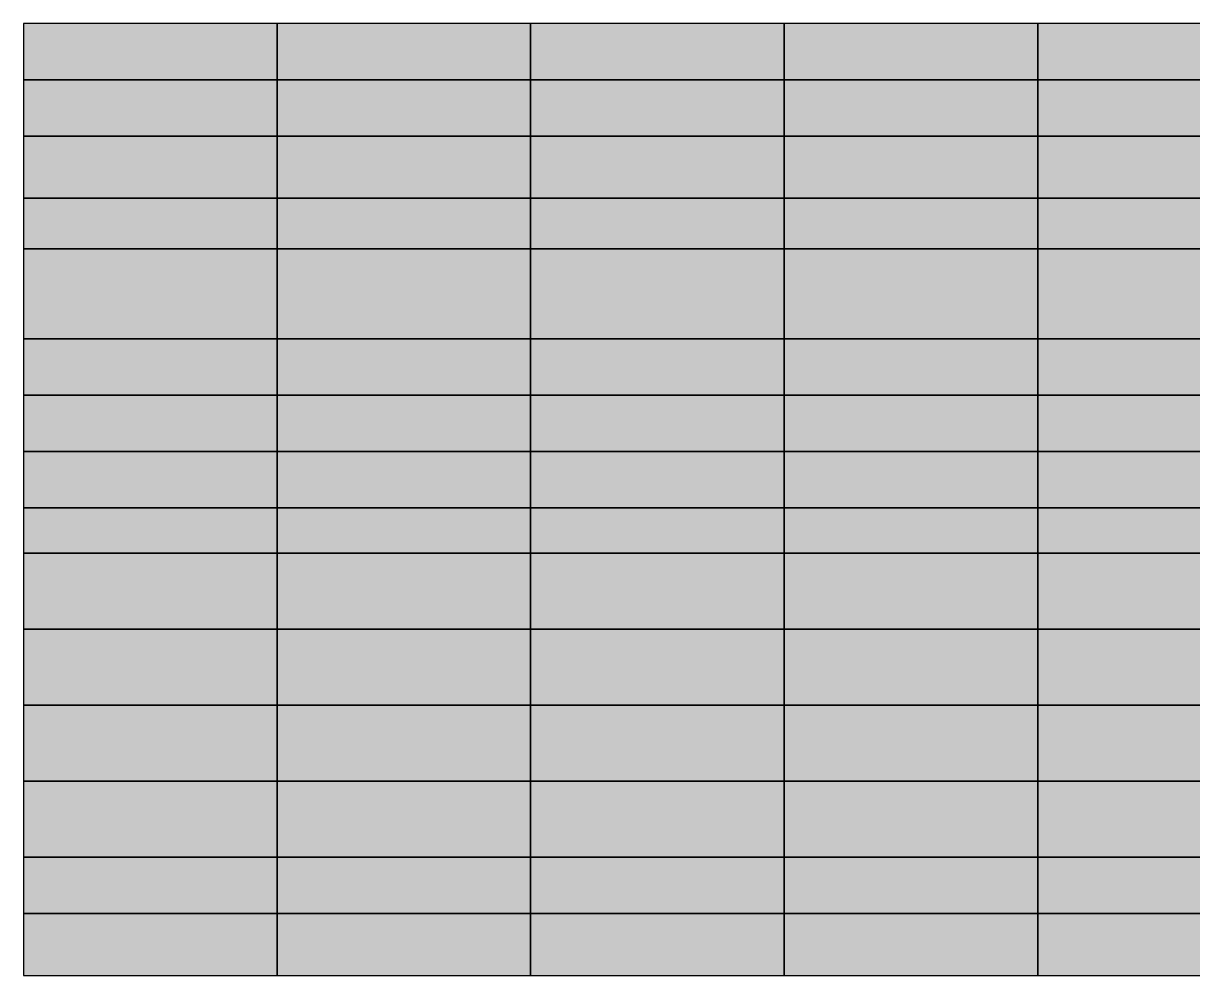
# Model space of a CAD drawing. Header units: inches. Extents: x -100 to 147, y -140 to 41.
# Drawn here: x -100 to -79.25, y -41.4 to -24.5 of the extents above; entities that cross this region are included whole.
import ezdxf

# ---------------------------------------------------------------- set-up
doc = ezdxf.new("R2010")
doc.units = ezdxf.units.IN
doc.header["$MEASUREMENT"] = 0
for name, color, linetype in [('Contour 1-01', 7, 'Continuous'), ('Contour 1-02', 7, 'Continuous'), ('Contour 1-04', 7, 'Continuous'), ('Contour 1-05', 7, 'Continuous'), ('Contour 1-06', 7, 'Continuous'), ('Contour 1-07', 7, 'Continuous'), ('Contour 1-08', 7, 'Continuous'), ('Contour 1-09', 7, 'Continuous'), ('Contour 1-10', 7, 'Continuous'), ('Mesh-Ac1①', 7, 'Continuous'), ('Mesh-Acs', 7, 'Continuous'), ('Mesh-Ag1', 7, 'Continuous'), ('Mesh-Dc1', 7, 'Continuous'), ('Mesh-Dg1', 7, 'Continuous'), ('Mesh-Ds1', 7, 'Continuous'), ('Undeformed Mesh-Ac1①', 7, 'Continuous'), ('Undeformed Mesh-Acs', 7, 'Continuous'), ('Undeformed Mesh-Ag1', 7, 'Continuous'), ('Undeformed Mesh-Dc1', 7, 'Continuous'), ('Undeformed Mesh-Dg1', 7, 'Continuous'), ('Undeformed Mesh-Ds1', 7, 'Continuous')]:
    doc.layers.add(name, color=color, linetype=linetype)

msp = doc.modelspace()

# ---------------------------------------------------------------- linework, layer by layer
at = {"color": 7, "true_color": 0xffffff, "transparency": 33554687}
for points in [[(-95.5, -24.5), (-100, -24.5), (-100, -25.5)], [(-95.5, -24.5), (-100, -25.5), (-95.5, -25.5)], [(-91, -24.5), (-95.5, -24.5), (-95.5, -25.5)], [(-91, -24.5), (-95.5, -25.5), (-91, -25.5)], [(-86.5, -24.5), (-91, -24.5), (-91, -25.5)], [(-86.5, -24.5), (-91, -25.5), (-86.5, -25.5)], [(-82, -24.5), (-86.5, -24.5), (-86.5, -25.5)], [(-82, -24.5), (-86.5, -25.5), (-82, -25.5)], [(-78, -24.5), (-82, -24.5), (-82, -25.5)], [(-78, -24.5), (-82, -25.5), (-78, -25.5)], [(-100, -26.5), (-95.5, -26.5), (-95.5, -25.5)], [(-100, -26.5), (-95.5, -25.5), (-100, -25.5)], [(-95.5, -26.5), (-91, -26.5), (-91, -25.5)], [(-95.5, -26.5), (-91, -25.5), (-95.5, -25.5)], [(-91, -26.5), (-86.5, -26.5), (-86.5, -25.5)], [(-91, -26.5), (-86.5, -25.5), (-91, -25.5)], [(-86.5, -26.5), (-82, -26.5), (-82, -25.5)], [(-86.5, -26.5), (-82, -25.5), (-86.5, -25.5)], [(-82, -25.5), (-82, -26.5), (-78, -26.5)], [(-82, -25.5), (-78, -26.5), (-78, -25.5)], [(-100, -27.6), (-95.5, -27.6), (-95.5, -26.5)], [(-100, -27.6), (-95.5, -26.5), (-100, -26.5)], [(-95.5, -26.5), (-95.5, -27.6), (-91, -27.6)], [(-95.5, -26.5), (-91, -27.6), (-91, -26.5)], [(-91, -26.5), (-91, -27.6), (-86.5, -27.6)], [(-91, -26.5), (-86.5, -27.6), (-86.5, -26.5)], [(-86.5, -26.5), (-86.5, -27.6), (-82, -27.6)], [(-86.5, -26.5), (-82, -27.6), (-82, -26.5)], [(-82, -26.5), (-82, -27.6), (-78, -27.6)], [(-82, -26.5), (-78, -27.6), (-78, -26.5)], [(-100, -28.5), (-95.5, -28.5), (-95.5, -27.6)], [(-100, -28.5), (-95.5, -27.6), (-100, -27.6)], [(-95.5, -28.5), (-91, -28.5), (-91, -27.6)], [(-95.5, -28.5), (-91, -27.6), (-95.5, -27.6)], [(-91, -28.5), (-86.5, -28.5), (-86.5, -27.6)], [(-91, -28.5), (-86.5, -27.6), (-91, -27.6)], [(-86.5, -28.5), (-82, -28.5), (-82, -27.6)], [(-86.5, -28.5), (-82, -27.6), (-86.5, -27.6)], [(-82, -27.6), (-82, -28.5), (-78, -28.5)], [(-82, -27.6), (-78, -28.5), (-78, -27.6)], [(-95.5, -28.5), (-100, -28.5), (-100, -30.1)], [(-95.5, -28.5), (-100, -30.1), (-95.5, -30.1)], [(-91, -28.5), (-95.5, -28.5), (-95.5, -30.1)], [(-91, -28.5), (-95.5, -30.1), (-91, -30.1)], [(-86.5, -28.5), (-91, -28.5), (-91, -30.1)], [(-86.5, -28.5), (-91, -30.1), (-86.5, -30.1)], [(-82, -28.5), (-86.5, -28.5), (-86.5, -30.1)], [(-82, -28.5), (-86.5, -30.1), (-82, -30.1)], [(-82, -28.5), (-82, -30.1), (-78, -30.1)], [(-82, -28.5), (-78, -30.1), (-78, -28.5)], [(-100, -31.1), (-95.5, -31.1), (-95.5, -30.1)], [(-100, -31.1), (-95.5, -30.1), (-100, -30.1)], [(-95.5, -31.1), (-91, -31.1), (-91, -30.1)], [(-95.5, -31.1), (-91, -30.1), (-95.5, -30.1)], [(-91, -31.1), (-86.5, -31.1), (-86.5, -30.1)], [(-91, -31.1), (-86.5, -30.1), (-91, -30.1)], [(-86.5, -31.1), (-82, -31.1), (-82, -30.1)], [(-86.5, -31.1), (-82, -30.1), (-86.5, -30.1)], [(-82, -30.1), (-82, -31.1), (-78, -31.1)], [(-82, -30.1), (-78, -31.1), (-78, -30.1)], [(-95.5, -31.1), (-100, -31.1), (-100, -32.1)], [(-95.5, -31.1), (-100, -32.1), (-95.5, -32.1)], [(-91, -31.1), (-95.5, -31.1), (-95.5, -32.1)], [(-91, -31.1), (-95.5, -32.1), (-91, -32.1)], [(-86.5, -31.1), (-91, -31.1), (-91, -32.1)], [(-86.5, -31.1), (-91, -32.1), (-86.5, -32.1)], [(-82, -31.1), (-86.5, -31.1), (-86.5, -32.1)], [(-82, -31.1), (-86.5, -32.1), (-82, -32.1)], [(-78, -31.1), (-82, -31.1), (-82, -32.1)], [(-78, -31.1), (-82, -32.1), (-78, -32.1)], [(-100, -33.1), (-95.5, -33.1), (-95.5, -32.1)], [(-100, -33.1), (-95.5, -32.1), (-100, -32.1)], [(-95.5, -33.1), (-91, -33.1), (-91, -32.1)], [(-95.5, -33.1), (-91, -32.1), (-95.5, -32.1)], [(-91, -32.1), (-91, -33.1), (-86.5, -33.1)], [(-91, -32.1), (-86.5, -33.1), (-86.5, -32.1)], [(-86.5, -32.1), (-86.5, -33.1), (-82, -33.1)], [(-86.5, -32.1), (-82, -33.1), (-82, -32.1)], [(-82, -32.1), (-82, -33.1), (-78, -33.1)], [(-82, -32.1), (-78, -33.1), (-78, -32.1)], [(-100, -33.9), (-95.5, -33.9), (-95.5, -33.1)], [(-100, -33.9), (-95.5, -33.1), (-100, -33.1)], [(-95.5, -33.1), (-95.5, -33.9), (-91, -33.9)], [(-95.5, -33.1), (-91, -33.9), (-91, -33.1)], [(-91, -33.1), (-91, -33.9), (-86.5, -33.9)], [(-91, -33.1), (-86.5, -33.9), (-86.5, -33.1)], [(-86.5, -33.1), (-86.5, -33.9), (-82, -33.9)], [(-86.5, -33.1), (-82, -33.9), (-82, -33.1)], [(-82, -33.1), (-82, -33.9), (-78, -33.9)], [(-82, -33.1), (-78, -33.9), (-78, -33.1)], [(-100, -35.25), (-95.5, -35.25), (-95.5, -33.9)], [(-100, -35.25), (-95.5, -33.9), (-100, -33.9)], [(-95.5, -35.25), (-91, -35.25), (-91, -33.9)], [(-95.5, -35.25), (-91, -33.9), (-95.5, -33.9)], [(-91, -33.9), (-91, -35.25), (-86.5, -35.25)], [(-91, -33.9), (-86.5, -35.25), (-86.5, -33.9)], [(-86.5, -35.25), (-82, -35.25), (-82, -33.9)], [(-86.5, -35.25), (-82, -33.9), (-86.5, -33.9)], [(-82, -33.9), (-82, -35.25), (-78, -35.25)], [(-82, -33.9), (-78, -35.25), (-78, -33.9)], [(-100, -36.6), (-95.5, -36.6), (-95.5, -35.25)], [(-100, -36.6), (-95.5, -35.25), (-100, -35.25)], [(-95.5, -36.6), (-91, -36.6), (-91, -35.25)], [(-95.5, -36.6), (-91, -35.25), (-95.5, -35.25)], [(-91, -36.6), (-86.5, -36.6), (-86.5, -35.25)], [(-91, -36.6), (-86.5, -35.25), (-91, -35.25)], [(-86.5, -36.6), (-82, -36.6), (-82, -35.25)], [(-86.5, -36.6), (-82, -35.25), (-86.5, -35.25)], [(-82, -35.25), (-82, -36.6), (-78, -36.6)], [(-82, -35.25), (-78, -36.6), (-78, -35.25)], [(-100, -37.95), (-95.5, -37.95), (-95.5, -36.6)], [(-100, -37.95), (-95.5, -36.6), (-100, -36.6)], [(-95.5, -37.95), (-91, -37.95), (-91, -36.6)], [(-95.5, -37.95), (-91, -36.6), (-95.5, -36.6)], [(-91, -37.95), (-86.5, -37.95), (-86.5, -36.6)], [(-91, -37.95), (-86.5, -36.6), (-91, -36.6)], [(-86.5, -37.95), (-82, -37.95), (-82, -36.6)], [(-86.5, -37.95), (-82, -36.6), (-86.5, -36.6)], [(-82, -36.6), (-82, -37.95), (-78, -37.95)], [(-82, -36.6), (-78, -37.95), (-78, -36.6)], [(-100, -39.3), (-95.5, -39.3), (-95.5, -37.95)], [(-100, -39.3), (-95.5, -37.95), (-100, -37.95)], [(-91, -37.95), (-95.5, -37.95), (-95.5, -39.3)], [(-91, -37.95), (-95.5, -39.3), (-91, -39.3)], [(-86.5, -37.95), (-91, -37.95), (-91, -39.3)], [(-86.5, -37.95), (-91, -39.3), (-86.5, -39.3)], [(-82, -37.95), (-86.5, -37.95), (-86.5, -39.3)], [(-82, -37.95), (-86.5, -39.3), (-82, -39.3)], [(-82, -37.95), (-82, -39.3), (-78, -39.3)], [(-82, -37.95), (-78, -39.3), (-78, -37.95)], [(-100, -40.3), (-95.5, -40.3), (-95.5, -39.3)], [(-100, -40.3), (-95.5, -39.3), (-100, -39.3)], [(-91, -39.3), (-95.5, -39.3), (-95.5, -40.3)], [(-91, -39.3), (-95.5, -40.3), (-91, -40.3)], [(-91, -39.3), (-91, -40.3), (-86.5, -40.3)], [(-91, -39.3), (-86.5, -40.3), (-86.5, -39.3)], [(-82, -39.3), (-86.5, -39.3), (-86.5, -40.3)], [(-82, -39.3), (-86.5, -40.3), (-82, -40.3)], [(-82, -39.3), (-82, -40.3), (-78, -40.3)], [(-82, -39.3), (-78, -40.3), (-78, -39.3)], [(-100, -40.3), (-100, -41.4), (-95.5, -41.4)], [(-100, -40.3), (-95.5, -41.4), (-95.5, -40.3)], [(-95.5, -41.4), (-91, -41.4), (-91, -40.3)], [(-95.5, -41.4), (-91, -40.3), (-95.5, -40.3)], [(-91, -40.3), (-91, -41.4), (-86.5, -41.4)], [(-91, -40.3), (-86.5, -41.4), (-86.5, -40.3)], [(-86.5, -41.4), (-82, -41.4), (-82, -40.3)], [(-86.5, -41.4), (-82, -40.3), (-86.5, -40.3)], [(-82, -40.3), (-82, -41.4), (-78, -41.4)], [(-82, -40.3), (-78, -41.4), (-78, -40.3)]]:
    msp.add_solid(points, dxfattribs=at)
at = {"layer": 'Contour 1-01', "color": 5, "true_color": 0x0000ff}
for points in [[(-95.5, -33.1), (-95.5, -33.9), (-91, -33.9)], [(-95.5, -33.1), (-91, -33.9), (-91, -33.1)], [(-91, -33.1), (-91, -33.9), (-86.5, -33.9)], [(-91, -33.1), (-86.5, -33.9), (-86.5, -33.1)], [(-86.5, -33.1), (-86.5, -33.9), (-82, -33.9)], [(-86.5, -33.1), (-82, -33.9), (-82, -33.1)], [(-82, -33.1), (-82, -33.9), (-78, -33.9)], [(-82, -33.1), (-78, -33.9), (-78, -33.1)], [(-100, -35.25), (-95.5, -35.25), (-95.5, -33.9)], [(-100, -35.25), (-95.5, -33.9), (-100, -33.9)], [(-95.5, -35.25), (-91, -35.25), (-91, -33.9)], [(-95.5, -35.25), (-91, -33.9), (-95.5, -33.9)], [(-91, -33.9), (-91, -35.25), (-86.5, -35.25)], [(-91, -33.9), (-86.5, -35.25), (-86.5, -33.9)], [(-86.5, -35.25), (-82, -35.25), (-82, -33.9)], [(-86.5, -35.25), (-82, -33.9), (-86.5, -33.9)], [(-82, -33.9), (-82, -35.25), (-78, -35.25)], [(-82, -33.9), (-78, -35.25), (-78, -33.9)], [(-100, -36.6), (-95.5, -36.6), (-95.5, -35.25)], [(-100, -36.6), (-95.5, -35.25), (-100, -35.25)], [(-95.5, -36.6), (-91, -36.6), (-91, -35.25)], [(-95.5, -36.6), (-91, -35.25), (-95.5, -35.25)], [(-91, -36.6), (-86.5, -36.6), (-86.5, -35.25)], [(-91, -36.6), (-86.5, -35.25), (-91, -35.25)], [(-86.5, -36.6), (-82, -36.6), (-82, -35.25)], [(-86.5, -36.6), (-82, -35.25), (-86.5, -35.25)], [(-82, -35.25), (-82, -36.6), (-78, -36.6)], [(-82, -35.25), (-78, -36.6), (-78, -35.25)], [(-100, -37.95), (-95.5, -37.95), (-95.5, -36.6)], [(-100, -37.95), (-95.5, -36.6), (-100, -36.6)], [(-95.5, -37.95), (-91, -37.95), (-91, -36.6)], [(-95.5, -37.95), (-91, -36.6), (-95.5, -36.6)], [(-91, -37.95), (-86.5, -37.95), (-86.5, -36.6)], [(-91, -37.95), (-86.5, -36.6), (-91, -36.6)], [(-86.5, -37.95), (-82, -37.95), (-82, -36.6)], [(-86.5, -37.95), (-82, -36.6), (-86.5, -36.6)], [(-82, -36.6), (-82, -37.95), (-78, -37.95)], [(-82, -36.6), (-78, -37.95), (-78, -36.6)], [(-100, -39.3), (-95.5, -39.3), (-95.5, -37.95)], [(-100, -39.3), (-95.5, -37.95), (-100, -37.95)], [(-91, -37.95), (-95.5, -37.95), (-95.5, -39.3)], [(-91, -37.95), (-95.5, -39.3), (-91, -39.3)], [(-86.5, -37.95), (-91, -37.95), (-91, -39.3)], [(-86.5, -37.95), (-91, -39.3), (-86.5, -39.3)], [(-82, -37.95), (-86.5, -37.95), (-86.5, -39.3)], [(-82, -37.95), (-86.5, -39.3), (-82, -39.3)], [(-82, -37.95), (-82, -39.3), (-78, -39.3)], [(-82, -37.95), (-78, -39.3), (-78, -37.95)]]:
    msp.add_solid(points, dxfattribs=at)
at = {"layer": 'Contour 1-02', "color": 150, "true_color": 0x0071ff}
for points in [[(-100, -33.9), (-95.5, -33.9), (-95.5, -33.1)], [(-100, -33.9), (-95.5, -33.1), (-100, -33.1)]]:
    msp.add_solid(points, dxfattribs=at)
at = {"layer": 'Contour 1-04', "color": 120, "true_color": 0x00ffaa}
for points in [[(-82, -24.5), (-86.5, -24.5), (-86.5, -25.5)], [(-82, -24.5), (-86.5, -25.5), (-82, -25.5)], [(-78, -24.5), (-82, -24.5), (-82, -25.5)], [(-78, -24.5), (-82, -25.5), (-78, -25.5)]]:
    msp.add_solid(points, dxfattribs=at)
at = {"layer": 'Contour 1-05', "color": 100, "true_color": 0x00ff38}
for points in [[(-91, -24.5), (-95.5, -24.5), (-95.5, -25.5)], [(-91, -24.5), (-95.5, -25.5), (-91, -25.5)], [(-86.5, -24.5), (-91, -24.5), (-91, -25.5)], [(-86.5, -24.5), (-91, -25.5), (-86.5, -25.5)]]:
    msp.add_solid(points, dxfattribs=at)
at = {"layer": 'Contour 1-06', "color": 80, "true_color": 0x38ff00}
for points in [[(-95.5, -24.5), (-100, -24.5), (-100, -25.5)], [(-95.5, -24.5), (-100, -25.5), (-95.5, -25.5)], [(-91, -26.5), (-86.5, -26.5), (-86.5, -25.5)], [(-91, -26.5), (-86.5, -25.5), (-91, -25.5)], [(-86.5, -26.5), (-82, -26.5), (-82, -25.5)], [(-86.5, -26.5), (-82, -25.5), (-86.5, -25.5)], [(-82, -25.5), (-82, -26.5), (-78, -26.5)], [(-82, -25.5), (-78, -26.5), (-78, -25.5)], [(-91, -26.5), (-91, -27.6), (-86.5, -27.6)], [(-91, -26.5), (-86.5, -27.6), (-86.5, -26.5)], [(-82, -26.5), (-82, -27.6), (-78, -27.6)], [(-82, -26.5), (-78, -27.6), (-78, -26.5)], [(-100, -28.5), (-95.5, -28.5), (-95.5, -27.6)], [(-100, -28.5), (-95.5, -27.6), (-100, -27.6)], [(-91, -28.5), (-86.5, -28.5), (-86.5, -27.6)], [(-91, -28.5), (-86.5, -27.6), (-91, -27.6)], [(-86.5, -28.5), (-82, -28.5), (-82, -27.6)], [(-86.5, -28.5), (-82, -27.6), (-86.5, -27.6)], [(-82, -27.6), (-82, -28.5), (-78, -28.5)], [(-82, -27.6), (-78, -28.5), (-78, -27.6)]]:
    msp.add_solid(points, dxfattribs=at)
at = {"layer": 'Contour 1-07', "color": 60, "true_color": 0xa9ff00}
for points in [[(-95.5, -26.5), (-91, -26.5), (-91, -25.5)], [(-95.5, -26.5), (-91, -25.5), (-95.5, -25.5)], [(-100, -27.6), (-95.5, -27.6), (-95.5, -26.5)], [(-100, -27.6), (-95.5, -26.5), (-100, -26.5)], [(-95.5, -26.5), (-95.5, -27.6), (-91, -27.6)], [(-95.5, -26.5), (-91, -27.6), (-91, -26.5)], [(-86.5, -26.5), (-86.5, -27.6), (-82, -27.6)], [(-86.5, -26.5), (-82, -27.6), (-82, -26.5)], [(-95.5, -28.5), (-91, -28.5), (-91, -27.6)], [(-95.5, -28.5), (-91, -27.6), (-95.5, -27.6)], [(-86.5, -28.5), (-91, -28.5), (-91, -30.1)], [(-86.5, -28.5), (-91, -30.1), (-86.5, -30.1)], [(-82, -28.5), (-86.5, -28.5), (-86.5, -30.1)], [(-82, -28.5), (-86.5, -30.1), (-82, -30.1)], [(-82, -28.5), (-82, -30.1), (-78, -30.1)], [(-82, -28.5), (-78, -30.1), (-78, -28.5)]]:
    msp.add_solid(points, dxfattribs=at)
at = {"layer": 'Contour 1-08', "color": 2, "true_color": 0xffe200}
for points in [[(-100, -26.5), (-95.5, -26.5), (-95.5, -25.5)], [(-100, -26.5), (-95.5, -25.5), (-100, -25.5)], [(-95.5, -28.5), (-100, -28.5), (-100, -30.1)], [(-95.5, -28.5), (-100, -30.1), (-95.5, -30.1)], [(-91, -28.5), (-95.5, -28.5), (-95.5, -30.1)], [(-91, -28.5), (-95.5, -30.1), (-91, -30.1)]]:
    msp.add_solid(points, dxfattribs=at)
at = {"layer": 'Contour 1-09', "color": 30, "true_color": 0xff7100}
for points in [[(-86.5, -31.1), (-91, -31.1), (-91, -32.1)], [(-86.5, -31.1), (-91, -32.1), (-86.5, -32.1)], [(-82, -31.1), (-86.5, -31.1), (-86.5, -32.1)], [(-82, -31.1), (-86.5, -32.1), (-82, -32.1)], [(-78, -31.1), (-82, -31.1), (-82, -32.1)], [(-78, -31.1), (-82, -32.1), (-78, -32.1)], [(-100, -33.1), (-95.5, -33.1), (-95.5, -32.1)], [(-100, -33.1), (-95.5, -32.1), (-100, -32.1)], [(-91, -32.1), (-91, -33.1), (-86.5, -33.1)], [(-91, -32.1), (-86.5, -33.1), (-86.5, -32.1)], [(-100, -40.3), (-95.5, -40.3), (-95.5, -39.3)], [(-100, -40.3), (-95.5, -39.3), (-100, -39.3)], [(-91, -39.3), (-95.5, -39.3), (-95.5, -40.3)], [(-91, -39.3), (-95.5, -40.3), (-91, -40.3)], [(-82, -39.3), (-82, -40.3), (-78, -40.3)], [(-82, -39.3), (-78, -40.3), (-78, -39.3)], [(-95.5, -41.4), (-91, -41.4), (-91, -40.3)], [(-95.5, -41.4), (-91, -40.3), (-95.5, -40.3)], [(-91, -40.3), (-91, -41.4), (-86.5, -41.4)], [(-91, -40.3), (-86.5, -41.4), (-86.5, -40.3)], [(-86.5, -41.4), (-82, -41.4), (-82, -40.3)], [(-86.5, -41.4), (-82, -40.3), (-86.5, -40.3)], [(-82, -40.3), (-82, -41.4), (-78, -41.4)], [(-82, -40.3), (-78, -41.4), (-78, -40.3)]]:
    msp.add_solid(points, dxfattribs=at)
at = {"layer": 'Contour 1-10', "color": 1, "true_color": 0xff0000}
for points in [[(-100, -31.1), (-95.5, -31.1), (-95.5, -30.1)], [(-100, -31.1), (-95.5, -30.1), (-100, -30.1)], [(-95.5, -31.1), (-91, -31.1), (-91, -30.1)], [(-95.5, -31.1), (-91, -30.1), (-95.5, -30.1)], [(-91, -31.1), (-86.5, -31.1), (-86.5, -30.1)], [(-91, -31.1), (-86.5, -30.1), (-91, -30.1)], [(-86.5, -31.1), (-82, -31.1), (-82, -30.1)], [(-86.5, -31.1), (-82, -30.1), (-86.5, -30.1)], [(-82, -30.1), (-82, -31.1), (-78, -31.1)], [(-82, -30.1), (-78, -31.1), (-78, -30.1)], [(-95.5, -31.1), (-100, -31.1), (-100, -32.1)], [(-95.5, -31.1), (-100, -32.1), (-95.5, -32.1)], [(-91, -31.1), (-95.5, -31.1), (-95.5, -32.1)], [(-91, -31.1), (-95.5, -32.1), (-91, -32.1)], [(-95.5, -33.1), (-91, -33.1), (-91, -32.1)], [(-95.5, -33.1), (-91, -32.1), (-95.5, -32.1)], [(-86.5, -32.1), (-86.5, -33.1), (-82, -33.1)], [(-86.5, -32.1), (-82, -33.1), (-82, -32.1)], [(-82, -32.1), (-82, -33.1), (-78, -33.1)], [(-82, -32.1), (-78, -33.1), (-78, -32.1)], [(-91, -39.3), (-91, -40.3), (-86.5, -40.3)], [(-91, -39.3), (-86.5, -40.3), (-86.5, -39.3)], [(-82, -39.3), (-86.5, -39.3), (-86.5, -40.3)], [(-82, -39.3), (-86.5, -40.3), (-82, -40.3)], [(-100, -40.3), (-100, -41.4), (-95.5, -41.4)], [(-100, -40.3), (-95.5, -41.4), (-95.5, -40.3)]]:
    msp.add_solid(points, dxfattribs=at)
at = {"layer": 'Mesh-Ac1①', "color": 18, "true_color": 0x000000, "transparency": 33554559}
for p, q in [((-95.5, -24.5), (-100, -24.5)), ((-100, -24.5), (-100, -25.5)), ((-95.5, -25.5), (-95.5, -24.5)), ((-91, -24.5), (-95.5, -24.5)), ((-95.5, -24.5), (-95.5, -25.5)), ((-91, -25.5), (-91, -24.5)), ((-86.5, -24.5), (-91, -24.5)), ((-91, -24.5), (-91, -25.5)), ((-86.5, -25.5), (-86.5, -24.5)), ((-82, -24.5), (-86.5, -24.5)), ((-86.5, -24.5), (-86.5, -25.5)), ((-82, -25.5), (-82, -24.5)), ((-78, -24.5), (-82, -24.5)), ((-82, -24.5), (-82, -25.5)), ((-95.5, -25.5), (-100, -25.5)), ((-100, -25.5), (-100, -26.5)), ((-100, -25.5), (-95.5, -25.5)), ((-95.5, -26.5), (-95.5, -25.5)), ((-91, -25.5), (-95.5, -25.5)), ((-95.5, -25.5), (-95.5, -26.5)), ((-95.5, -25.5), (-91, -25.5)), ((-91, -26.5), (-91, -25.5)), ((-86.5, -25.5), (-91, -25.5)), ((-91, -25.5), (-91, -26.5)), ((-91, -25.5), (-86.5, -25.5)), ((-86.5, -26.5), (-86.5, -25.5)), ((-82, -25.5), (-86.5, -25.5)), ((-86.5, -25.5), (-86.5, -26.5)), ((-86.5, -25.5), (-82, -25.5)), ((-82, -26.5), (-82, -25.5)), ((-82, -25.5), (-82, -26.5)), ((-78, -25.5), (-82, -25.5)), ((-82, -25.5), (-78, -25.5)), ((-95.5, -26.5), (-100, -26.5)), ((-100, -26.5), (-100, -27.6)), ((-100, -26.5), (-95.5, -26.5)), ((-95.5, -27.6), (-95.5, -26.5)), ((-95.5, -26.5), (-95.5, -27.6)), ((-91, -26.5), (-95.5, -26.5)), ((-95.5, -26.5), (-91, -26.5)), ((-91, -27.6), (-91, -26.5)), ((-91, -26.5), (-91, -27.6)), ((-86.5, -26.5), (-91, -26.5)), ((-91, -26.5), (-86.5, -26.5)), ((-86.5, -27.6), (-86.5, -26.5)), ((-86.5, -26.5), (-86.5, -27.6)), ((-82, -26.5), (-86.5, -26.5)), ((-86.5, -26.5), (-82, -26.5)), ((-82, -27.6), (-82, -26.5)), ((-82, -26.5), (-82, -27.6)), ((-78, -26.5), (-82, -26.5)), ((-82, -26.5), (-78, -26.5)), ((-95.5, -27.6), (-100, -27.6)), ((-100, -27.6), (-100, -28.5)), ((-100, -27.6), (-95.5, -27.6)), ((-95.5, -28.5), (-95.5, -27.6)), ((-91, -27.6), (-95.5, -27.6)), ((-95.5, -27.6), (-95.5, -28.5)), ((-95.5, -27.6), (-91, -27.6)), ((-91, -28.5), (-91, -27.6)), ((-86.5, -27.6), (-91, -27.6)), ((-91, -27.6), (-91, -28.5)), ((-91, -27.6), (-86.5, -27.6)), ((-86.5, -28.5), (-86.5, -27.6)), ((-82, -27.6), (-86.5, -27.6)), ((-86.5, -27.6), (-86.5, -28.5)), ((-86.5, -27.6), (-82, -27.6)), ((-82, -28.5), (-82, -27.6)), ((-82, -27.6), (-78, -27.6)), ((-82, -27.6), (-82, -28.5)), ((-78, -27.6), (-82, -27.6)), ((-95.5, -28.5), (-100, -28.5)), ((-100, -28.5), (-100, -30.1)), ((-100, -28.5), (-95.5, -28.5)), ((-95.5, -30.1), (-95.5, -28.5)), ((-91, -28.5), (-95.5, -28.5)), ((-95.5, -28.5), (-95.5, -30.1)), ((-95.5, -28.5), (-91, -28.5)), ((-91, -30.1), (-91, -28.5)), ((-86.5, -28.5), (-91, -28.5)), ((-91, -28.5), (-91, -30.1)), ((-91, -28.5), (-86.5, -28.5)), ((-86.5, -30.1), (-86.5, -28.5)), ((-82, -28.5), (-86.5, -28.5)), ((-86.5, -28.5), (-86.5, -30.1)), ((-86.5, -28.5), (-82, -28.5)), ((-82, -30.1), (-82, -28.5)), ((-82, -28.5), (-82, -30.1)), ((-78, -28.5), (-82, -28.5)), ((-82, -28.5), (-78, -28.5)), ((-100, -30.1), (-95.5, -30.1)), ((-95.5, -30.1), (-91, -30.1)), ((-91, -30.1), (-86.5, -30.1)), ((-86.5, -30.1), (-82, -30.1)), ((-82, -30.1), (-78, -30.1))]:
    msp.add_line(p, q, dxfattribs=at)
at = {"layer": 'Mesh-Acs', "color": 18, "true_color": 0x000000, "transparency": 33554559}
for p, q in [((-95.5, -30.1), (-100, -30.1)), ((-100, -30.1), (-100, -31.1)), ((-95.5, -31.1), (-95.5, -30.1)), ((-91, -30.1), (-95.5, -30.1)), ((-95.5, -30.1), (-95.5, -31.1)), ((-91, -31.1), (-91, -30.1)), ((-86.5, -30.1), (-91, -30.1)), ((-91, -30.1), (-91, -31.1)), ((-86.5, -31.1), (-86.5, -30.1)), ((-82, -30.1), (-86.5, -30.1)), ((-86.5, -30.1), (-86.5, -31.1)), ((-82, -31.1), (-82, -30.1)), ((-82, -30.1), (-82, -31.1)), ((-78, -30.1), (-82, -30.1)), ((-95.5, -31.1), (-100, -31.1)), ((-100, -31.1), (-100, -32.1)), ((-100, -31.1), (-95.5, -31.1)), ((-95.5, -32.1), (-95.5, -31.1)), ((-91, -31.1), (-95.5, -31.1)), ((-95.5, -31.1), (-95.5, -32.1)), ((-95.5, -31.1), (-91, -31.1)), ((-91, -32.1), (-91, -31.1)), ((-86.5, -31.1), (-91, -31.1)), ((-91, -31.1), (-91, -32.1)), ((-91, -31.1), (-86.5, -31.1)), ((-86.5, -32.1), (-86.5, -31.1)), ((-82, -31.1), (-86.5, -31.1)), ((-86.5, -31.1), (-86.5, -32.1)), ((-86.5, -31.1), (-82, -31.1)), ((-82, -32.1), (-82, -31.1)), ((-78, -31.1), (-82, -31.1)), ((-82, -31.1), (-82, -32.1)), ((-82, -31.1), (-78, -31.1)), ((-100, -32.1), (-95.5, -32.1)), ((-95.5, -32.1), (-100, -32.1)), ((-100, -32.1), (-100, -33.1)), ((-95.5, -33.1), (-95.5, -32.1)), ((-91, -32.1), (-95.5, -32.1)), ((-95.5, -32.1), (-95.5, -33.1)), ((-95.5, -32.1), (-91, -32.1)), ((-91, -33.1), (-91, -32.1)), ((-91, -32.1), (-91, -33.1)), ((-86.5, -32.1), (-91, -32.1)), ((-91, -32.1), (-86.5, -32.1)), ((-86.5, -33.1), (-86.5, -32.1)), ((-86.5, -32.1), (-86.5, -33.1)), ((-82, -32.1), (-86.5, -32.1)), ((-86.5, -32.1), (-82, -32.1)), ((-82, -33.1), (-82, -32.1)), ((-82, -32.1), (-82, -33.1)), ((-78, -32.1), (-82, -32.1)), ((-82, -32.1), (-78, -32.1)), ((-100, -33.1), (-95.5, -33.1)), ((-95.5, -33.1), (-91, -33.1)), ((-91, -33.1), (-86.5, -33.1)), ((-86.5, -33.1), (-82, -33.1)), ((-82, -33.1), (-78, -33.1))]:
    msp.add_line(p, q, dxfattribs=at)
at = {"layer": 'Mesh-Ag1', "color": 18, "true_color": 0x000000, "transparency": 33554559}
for p, q in [((-95.5, -33.1), (-100, -33.1)), ((-100, -33.1), (-100, -33.9)), ((-95.5, -33.9), (-95.5, -33.1)), ((-95.5, -33.1), (-95.5, -33.9)), ((-91, -33.1), (-95.5, -33.1)), ((-91, -33.9), (-91, -33.1)), ((-91, -33.1), (-91, -33.9)), ((-86.5, -33.1), (-91, -33.1)), ((-86.5, -33.9), (-86.5, -33.1)), ((-86.5, -33.1), (-86.5, -33.9)), ((-82, -33.1), (-86.5, -33.1)), ((-82, -33.9), (-82, -33.1)), ((-82, -33.1), (-82, -33.9)), ((-78, -33.1), (-82, -33.1)), ((-100, -33.9), (-95.5, -33.9)), ((-95.5, -33.9), (-91, -33.9)), ((-91, -33.9), (-86.5, -33.9)), ((-86.5, -33.9), (-82, -33.9)), ((-82, -33.9), (-78, -33.9))]:
    msp.add_line(p, q, dxfattribs=at)
at = {"layer": 'Mesh-Dc1', "color": 18, "true_color": 0x000000, "transparency": 33554559}
for p, q in [((-95.5, -33.9), (-100, -33.9)), ((-100, -33.9), (-100, -35.25)), ((-95.5, -35.25), (-95.5, -33.9)), ((-91, -33.9), (-95.5, -33.9)), ((-95.5, -33.9), (-95.5, -35.25)), ((-91, -35.25), (-91, -33.9)), ((-91, -33.9), (-91, -35.25)), ((-86.5, -33.9), (-91, -33.9)), ((-86.5, -35.25), (-86.5, -33.9)), ((-82, -33.9), (-86.5, -33.9)), ((-86.5, -33.9), (-86.5, -35.25)), ((-82, -35.25), (-82, -33.9)), ((-82, -33.9), (-82, -35.25)), ((-78, -33.9), (-82, -33.9)), ((-95.5, -35.25), (-100, -35.25)), ((-100, -35.25), (-100, -36.6)), ((-100, -35.25), (-95.5, -35.25)), ((-95.5, -36.6), (-95.5, -35.25)), ((-91, -35.25), (-95.5, -35.25)), ((-95.5, -35.25), (-95.5, -36.6)), ((-95.5, -35.25), (-91, -35.25)), ((-91, -36.6), (-91, -35.25)), ((-86.5, -35.25), (-91, -35.25)), ((-91, -35.25), (-91, -36.6)), ((-91, -35.25), (-86.5, -35.25)), ((-86.5, -36.6), (-86.5, -35.25)), ((-82, -35.25), (-86.5, -35.25)), ((-86.5, -35.25), (-86.5, -36.6)), ((-86.5, -35.25), (-82, -35.25)), ((-82, -36.6), (-82, -35.25)), ((-82, -35.25), (-82, -36.6)), ((-78, -35.25), (-82, -35.25)), ((-82, -35.25), (-78, -35.25)), ((-95.5, -36.6), (-100, -36.6)), ((-100, -36.6), (-100, -37.95)), ((-100, -36.6), (-95.5, -36.6)), ((-95.5, -37.95), (-95.5, -36.6)), ((-91, -36.6), (-95.5, -36.6)), ((-95.5, -36.6), (-95.5, -37.95)), ((-95.5, -36.6), (-91, -36.6)), ((-91, -37.95), (-91, -36.6)), ((-86.5, -36.6), (-91, -36.6)), ((-91, -36.6), (-91, -37.95)), ((-91, -36.6), (-86.5, -36.6)), ((-86.5, -37.95), (-86.5, -36.6)), ((-82, -36.6), (-86.5, -36.6)), ((-86.5, -36.6), (-86.5, -37.95)), ((-86.5, -36.6), (-82, -36.6)), ((-82, -37.95), (-82, -36.6)), ((-82, -36.6), (-82, -37.95)), ((-78, -36.6), (-82, -36.6)), ((-82, -36.6), (-78, -36.6)), ((-95.5, -37.95), (-100, -37.95)), ((-100, -37.95), (-100, -39.3)), ((-100, -37.95), (-95.5, -37.95)), ((-95.5, -39.3), (-95.5, -37.95)), ((-91, -37.95), (-95.5, -37.95)), ((-95.5, -37.95), (-95.5, -39.3)), ((-95.5, -37.95), (-91, -37.95)), ((-91, -39.3), (-91, -37.95)), ((-86.5, -37.95), (-91, -37.95)), ((-91, -37.95), (-91, -39.3)), ((-91, -37.95), (-86.5, -37.95)), ((-86.5, -39.3), (-86.5, -37.95)), ((-86.5, -37.95), (-82, -37.95)), ((-82, -37.95), (-86.5, -37.95)), ((-86.5, -37.95), (-86.5, -39.3)), ((-82, -39.3), (-82, -37.95)), ((-82, -37.95), (-82, -39.3)), ((-78, -37.95), (-82, -37.95)), ((-82, -37.95), (-78, -37.95)), ((-100, -39.3), (-95.5, -39.3)), ((-95.5, -39.3), (-91, -39.3)), ((-91, -39.3), (-86.5, -39.3)), ((-86.5, -39.3), (-82, -39.3)), ((-82, -39.3), (-78, -39.3))]:
    msp.add_line(p, q, dxfattribs=at)
at = {"layer": 'Mesh-Dg1', "color": 18, "true_color": 0x000000, "transparency": 33554559}
for p, q in [((-100, -40.3), (-100, -41.4)), ((-95.5, -40.3), (-100, -40.3)), ((-95.5, -41.4), (-95.5, -40.3)), ((-91, -40.3), (-95.5, -40.3)), ((-95.5, -40.3), (-95.5, -41.4)), ((-91, -41.4), (-91, -40.3)), ((-91, -40.3), (-91, -41.4)), ((-86.5, -40.3), (-91, -40.3)), ((-86.5, -41.4), (-86.5, -40.3)), ((-82, -40.3), (-86.5, -40.3)), ((-86.5, -40.3), (-86.5, -41.4)), ((-82, -41.4), (-82, -40.3)), ((-82, -40.3), (-82, -41.4)), ((-78, -40.3), (-82, -40.3)), ((-100, -41.4), (-95.5, -41.4)), ((-95.5, -41.4), (-91, -41.4)), ((-91, -41.4), (-86.5, -41.4)), ((-86.5, -41.4), (-82, -41.4)), ((-82, -41.4), (-78, -41.4))]:
    msp.add_line(p, q, dxfattribs=at)
at = {"layer": 'Mesh-Ds1', "color": 18, "true_color": 0x000000, "transparency": 33554559}
for p, q in [((-95.5, -39.3), (-100, -39.3)), ((-100, -39.3), (-100, -40.3)), ((-95.5, -40.3), (-95.5, -39.3)), ((-91, -39.3), (-95.5, -39.3)), ((-95.5, -39.3), (-95.5, -40.3)), ((-91, -40.3), (-91, -39.3)), ((-91, -39.3), (-91, -40.3)), ((-86.5, -39.3), (-91, -39.3)), ((-86.5, -40.3), (-86.5, -39.3)), ((-82, -39.3), (-86.5, -39.3)), ((-86.5, -39.3), (-86.5, -40.3)), ((-82, -40.3), (-82, -39.3)), ((-82, -39.3), (-82, -40.3)), ((-78, -39.3), (-82, -39.3)), ((-100, -40.3), (-95.5, -40.3)), ((-95.5, -40.3), (-91, -40.3)), ((-91, -40.3), (-86.5, -40.3)), ((-86.5, -40.3), (-82, -40.3)), ((-82, -40.3), (-78, -40.3))]:
    msp.add_line(p, q, dxfattribs=at)
at = {"layer": 'Undeformed Mesh-Ac1①', "color": 8, "true_color": 0x808080, "transparency": 33554687}
for p, q in [((-95.5, -24.5), (-100, -24.5)), ((-100, -24.5), (-100, -25.5)), ((-95.5, -25.5), (-95.5, -24.5)), ((-91, -24.5), (-95.5, -24.5)), ((-95.5, -24.5), (-95.5, -25.5)), ((-91, -25.5), (-91, -24.5)), ((-86.5, -24.5), (-91, -24.5)), ((-91, -24.5), (-91, -25.5)), ((-86.5, -25.5), (-86.5, -24.5)), ((-82, -24.5), (-86.5, -24.5)), ((-86.5, -24.5), (-86.5, -25.5)), ((-82, -25.5), (-82, -24.5)), ((-78, -24.5), (-82, -24.5)), ((-82, -24.5), (-82, -25.5)), ((-95.5, -25.5), (-100, -25.5)), ((-100, -25.5), (-100, -26.5)), ((-100, -25.5), (-95.5, -25.5)), ((-95.5, -26.5), (-95.5, -25.5)), ((-91, -25.5), (-95.5, -25.5)), ((-95.5, -25.5), (-95.5, -26.5)), ((-95.5, -25.5), (-91, -25.5)), ((-91, -26.5), (-91, -25.5)), ((-86.5, -25.5), (-91, -25.5)), ((-91, -25.5), (-91, -26.5)), ((-91, -25.5), (-86.5, -25.5)), ((-86.5, -26.5), (-86.5, -25.5)), ((-82, -25.5), (-86.5, -25.5)), ((-86.5, -25.5), (-86.5, -26.5)), ((-86.5, -25.5), (-82, -25.5)), ((-82, -26.5), (-82, -25.5)), ((-82, -25.5), (-82, -26.5)), ((-78, -25.5), (-82, -25.5)), ((-82, -25.5), (-78, -25.5)), ((-95.5, -26.5), (-100, -26.5)), ((-100, -26.5), (-100, -27.6)), ((-100, -26.5), (-95.5, -26.5)), ((-95.5, -27.6), (-95.5, -26.5)), ((-95.5, -26.5), (-95.5, -27.6)), ((-91, -26.5), (-95.5, -26.5)), ((-95.5, -26.5), (-91, -26.5)), ((-91, -27.6), (-91, -26.5)), ((-91, -26.5), (-91, -27.6)), ((-86.5, -26.5), (-91, -26.5)), ((-91, -26.5), (-86.5, -26.5)), ((-86.5, -27.6), (-86.5, -26.5)), ((-86.5, -26.5), (-86.5, -27.6)), ((-82, -26.5), (-86.5, -26.5)), ((-86.5, -26.5), (-82, -26.5)), ((-82, -27.6), (-82, -26.5)), ((-82, -26.5), (-82, -27.6)), ((-78, -26.5), (-82, -26.5)), ((-82, -26.5), (-78, -26.5)), ((-95.5, -27.6), (-100, -27.6)), ((-100, -27.6), (-100, -28.5)), ((-100, -27.6), (-95.5, -27.6)), ((-95.5, -28.5), (-95.5, -27.6)), ((-91, -27.6), (-95.5, -27.6)), ((-95.5, -27.6), (-95.5, -28.5)), ((-95.5, -27.6), (-91, -27.6)), ((-91, -28.5), (-91, -27.6)), ((-86.5, -27.6), (-91, -27.6)), ((-91, -27.6), (-91, -28.5)), ((-91, -27.6), (-86.5, -27.6)), ((-86.5, -28.5), (-86.5, -27.6)), ((-82, -27.6), (-86.5, -27.6)), ((-86.5, -27.6), (-86.5, -28.5)), ((-86.5, -27.6), (-82, -27.6)), ((-82, -28.5), (-82, -27.6)), ((-82, -27.6), (-78, -27.6)), ((-82, -27.6), (-82, -28.5)), ((-78, -27.6), (-82, -27.6)), ((-95.5, -28.5), (-100, -28.5)), ((-100, -28.5), (-100, -30.1)), ((-100, -28.5), (-95.5, -28.5)), ((-95.5, -30.1), (-95.5, -28.5)), ((-91, -28.5), (-95.5, -28.5)), ((-95.5, -28.5), (-95.5, -30.1)), ((-95.5, -28.5), (-91, -28.5)), ((-91, -30.1), (-91, -28.5)), ((-86.5, -28.5), (-91, -28.5)), ((-91, -28.5), (-91, -30.1)), ((-91, -28.5), (-86.5, -28.5)), ((-86.5, -30.1), (-86.5, -28.5)), ((-82, -28.5), (-86.5, -28.5)), ((-86.5, -28.5), (-86.5, -30.1)), ((-86.5, -28.5), (-82, -28.5)), ((-82, -30.1), (-82, -28.5)), ((-82, -28.5), (-82, -30.1)), ((-78, -28.5), (-82, -28.5)), ((-82, -28.5), (-78, -28.5)), ((-100, -30.1), (-95.5, -30.1)), ((-95.5, -30.1), (-91, -30.1)), ((-91, -30.1), (-86.5, -30.1)), ((-86.5, -30.1), (-82, -30.1)), ((-82, -30.1), (-78, -30.1))]:
    msp.add_line(p, q, dxfattribs=at)
at = {"layer": 'Undeformed Mesh-Acs', "color": 8, "true_color": 0x808080, "transparency": 33554687}
for p, q in [((-95.5, -30.1), (-100, -30.1)), ((-100, -30.1), (-100, -31.1)), ((-95.5, -31.1), (-95.5, -30.1)), ((-91, -30.1), (-95.5, -30.1)), ((-95.5, -30.1), (-95.5, -31.1)), ((-91, -31.1), (-91, -30.1)), ((-86.5, -30.1), (-91, -30.1)), ((-91, -30.1), (-91, -31.1)), ((-86.5, -31.1), (-86.5, -30.1)), ((-82, -30.1), (-86.5, -30.1)), ((-86.5, -30.1), (-86.5, -31.1)), ((-82, -31.1), (-82, -30.1)), ((-82, -30.1), (-82, -31.1)), ((-78, -30.1), (-82, -30.1)), ((-95.5, -31.1), (-100, -31.1)), ((-100, -31.1), (-100, -32.1)), ((-100, -31.1), (-95.5, -31.1)), ((-95.5, -32.1), (-95.5, -31.1)), ((-91, -31.1), (-95.5, -31.1)), ((-95.5, -31.1), (-95.5, -32.1)), ((-95.5, -31.1), (-91, -31.1)), ((-91, -32.1), (-91, -31.1)), ((-86.5, -31.1), (-91, -31.1)), ((-91, -31.1), (-91, -32.1)), ((-91, -31.1), (-86.5, -31.1)), ((-86.5, -32.1), (-86.5, -31.1)), ((-82, -31.1), (-86.5, -31.1)), ((-86.5, -31.1), (-86.5, -32.1)), ((-86.5, -31.1), (-82, -31.1)), ((-82, -32.1), (-82, -31.1)), ((-78, -31.1), (-82, -31.1)), ((-82, -31.1), (-82, -32.1)), ((-82, -31.1), (-78, -31.1)), ((-100, -32.1), (-95.5, -32.1)), ((-95.5, -32.1), (-100, -32.1)), ((-100, -32.1), (-100, -33.1)), ((-95.5, -33.1), (-95.5, -32.1)), ((-91, -32.1), (-95.5, -32.1)), ((-95.5, -32.1), (-95.5, -33.1)), ((-95.5, -32.1), (-91, -32.1)), ((-91, -33.1), (-91, -32.1)), ((-91, -32.1), (-91, -33.1)), ((-86.5, -32.1), (-91, -32.1)), ((-91, -32.1), (-86.5, -32.1)), ((-86.5, -33.1), (-86.5, -32.1)), ((-86.5, -32.1), (-86.5, -33.1)), ((-82, -32.1), (-86.5, -32.1)), ((-86.5, -32.1), (-82, -32.1)), ((-82, -33.1), (-82, -32.1)), ((-82, -32.1), (-82, -33.1)), ((-78, -32.1), (-82, -32.1)), ((-82, -32.1), (-78, -32.1)), ((-100, -33.1), (-95.5, -33.1)), ((-95.5, -33.1), (-91, -33.1)), ((-91, -33.1), (-86.5, -33.1)), ((-86.5, -33.1), (-82, -33.1)), ((-82, -33.1), (-78, -33.1))]:
    msp.add_line(p, q, dxfattribs=at)
at = {"layer": 'Undeformed Mesh-Ag1', "color": 8, "true_color": 0x808080, "transparency": 33554687}
for p, q in [((-95.5, -33.1), (-100, -33.1)), ((-100, -33.1), (-100, -33.9)), ((-95.5, -33.9), (-95.5, -33.1)), ((-95.5, -33.1), (-95.5, -33.9)), ((-91, -33.1), (-95.5, -33.1)), ((-91, -33.9), (-91, -33.1)), ((-91, -33.1), (-91, -33.9)), ((-86.5, -33.1), (-91, -33.1)), ((-86.5, -33.9), (-86.5, -33.1)), ((-86.5, -33.1), (-86.5, -33.9)), ((-82, -33.1), (-86.5, -33.1)), ((-82, -33.9), (-82, -33.1)), ((-82, -33.1), (-82, -33.9)), ((-78, -33.1), (-82, -33.1)), ((-100, -33.9), (-95.5, -33.9)), ((-95.5, -33.9), (-91, -33.9)), ((-91, -33.9), (-86.5, -33.9)), ((-86.5, -33.9), (-82, -33.9)), ((-82, -33.9), (-78, -33.9))]:
    msp.add_line(p, q, dxfattribs=at)
at = {"layer": 'Undeformed Mesh-Dc1', "color": 8, "true_color": 0x808080, "transparency": 33554687}
for p, q in [((-95.5, -33.9), (-100, -33.9)), ((-100, -33.9), (-100, -35.25)), ((-95.5, -35.25), (-95.5, -33.9)), ((-91, -33.9), (-95.5, -33.9)), ((-95.5, -33.9), (-95.5, -35.25)), ((-91, -35.25), (-91, -33.9)), ((-91, -33.9), (-91, -35.25)), ((-86.5, -33.9), (-91, -33.9)), ((-86.5, -35.25), (-86.5, -33.9)), ((-82, -33.9), (-86.5, -33.9)), ((-86.5, -33.9), (-86.5, -35.25)), ((-82, -35.25), (-82, -33.9)), ((-82, -33.9), (-82, -35.25)), ((-78, -33.9), (-82, -33.9)), ((-95.5, -35.25), (-100, -35.25)), ((-100, -35.25), (-100, -36.6)), ((-100, -35.25), (-95.5, -35.25)), ((-95.5, -36.6), (-95.5, -35.25)), ((-91, -35.25), (-95.5, -35.25)), ((-95.5, -35.25), (-95.5, -36.6)), ((-95.5, -35.25), (-91, -35.25)), ((-91, -36.6), (-91, -35.25)), ((-86.5, -35.25), (-91, -35.25)), ((-91, -35.25), (-91, -36.6)), ((-91, -35.25), (-86.5, -35.25)), ((-86.5, -36.6), (-86.5, -35.25)), ((-82, -35.25), (-86.5, -35.25)), ((-86.5, -35.25), (-86.5, -36.6)), ((-86.5, -35.25), (-82, -35.25)), ((-82, -36.6), (-82, -35.25)), ((-82, -35.25), (-82, -36.6)), ((-78, -35.25), (-82, -35.25)), ((-82, -35.25), (-78, -35.25)), ((-95.5, -36.6), (-100, -36.6)), ((-100, -36.6), (-100, -37.95)), ((-100, -36.6), (-95.5, -36.6)), ((-95.5, -37.95), (-95.5, -36.6)), ((-91, -36.6), (-95.5, -36.6)), ((-95.5, -36.6), (-95.5, -37.95)), ((-95.5, -36.6), (-91, -36.6)), ((-91, -37.95), (-91, -36.6)), ((-86.5, -36.6), (-91, -36.6)), ((-91, -36.6), (-91, -37.95)), ((-91, -36.6), (-86.5, -36.6)), ((-86.5, -37.95), (-86.5, -36.6)), ((-82, -36.6), (-86.5, -36.6)), ((-86.5, -36.6), (-86.5, -37.95)), ((-86.5, -36.6), (-82, -36.6)), ((-82, -37.95), (-82, -36.6)), ((-82, -36.6), (-82, -37.95)), ((-78, -36.6), (-82, -36.6)), ((-82, -36.6), (-78, -36.6)), ((-95.5, -37.95), (-100, -37.95)), ((-100, -37.95), (-100, -39.3)), ((-100, -37.95), (-95.5, -37.95)), ((-95.5, -39.3), (-95.5, -37.95)), ((-91, -37.95), (-95.5, -37.95)), ((-95.5, -37.95), (-95.5, -39.3)), ((-95.5, -37.95), (-91, -37.95)), ((-91, -39.3), (-91, -37.95)), ((-86.5, -37.95), (-91, -37.95)), ((-91, -37.95), (-91, -39.3)), ((-91, -37.95), (-86.5, -37.95)), ((-86.5, -39.3), (-86.5, -37.95)), ((-86.5, -37.95), (-82, -37.95)), ((-82, -37.95), (-86.5, -37.95)), ((-86.5, -37.95), (-86.5, -39.3)), ((-82, -39.3), (-82, -37.95)), ((-82, -37.95), (-82, -39.3)), ((-78, -37.95), (-82, -37.95)), ((-82, -37.95), (-78, -37.95)), ((-100, -39.3), (-95.5, -39.3)), ((-95.5, -39.3), (-91, -39.3)), ((-91, -39.3), (-86.5, -39.3)), ((-86.5, -39.3), (-82, -39.3)), ((-82, -39.3), (-78, -39.3))]:
    msp.add_line(p, q, dxfattribs=at)
at = {"layer": 'Undeformed Mesh-Dg1', "color": 8, "true_color": 0x808080, "transparency": 33554687}
for p, q in [((-100, -40.3), (-100, -41.4)), ((-95.5, -40.3), (-100, -40.3)), ((-95.5, -41.4), (-95.5, -40.3)), ((-91, -40.3), (-95.5, -40.3)), ((-95.5, -40.3), (-95.5, -41.4)), ((-91, -41.4), (-91, -40.3)), ((-91, -40.3), (-91, -41.4)), ((-86.5, -40.3), (-91, -40.3)), ((-86.5, -41.4), (-86.5, -40.3)), ((-82, -40.3), (-86.5, -40.3)), ((-86.5, -40.3), (-86.5, -41.4)), ((-82, -41.4), (-82, -40.3)), ((-82, -40.3), (-82, -41.4)), ((-78, -40.3), (-82, -40.3)), ((-100, -41.4), (-95.5, -41.4)), ((-95.5, -41.4), (-91, -41.4)), ((-91, -41.4), (-86.5, -41.4)), ((-86.5, -41.4), (-82, -41.4)), ((-82, -41.4), (-78, -41.4))]:
    msp.add_line(p, q, dxfattribs=at)
at = {"layer": 'Undeformed Mesh-Ds1', "color": 8, "true_color": 0x808080, "transparency": 33554687}
for p, q in [((-95.5, -39.3), (-100, -39.3)), ((-100, -39.3), (-100, -40.3)), ((-95.5, -40.3), (-95.5, -39.3)), ((-91, -39.3), (-95.5, -39.3)), ((-95.5, -39.3), (-95.5, -40.3)), ((-91, -40.3), (-91, -39.3)), ((-91, -39.3), (-91, -40.3)), ((-86.5, -39.3), (-91, -39.3)), ((-86.5, -40.3), (-86.5, -39.3)), ((-82, -39.3), (-86.5, -39.3)), ((-86.5, -39.3), (-86.5, -40.3)), ((-82, -40.3), (-82, -39.3)), ((-82, -39.3), (-82, -40.3)), ((-78, -39.3), (-82, -39.3)), ((-100, -40.3), (-95.5, -40.3)), ((-95.5, -40.3), (-91, -40.3)), ((-91, -40.3), (-86.5, -40.3)), ((-86.5, -40.3), (-82, -40.3)), ((-82, -40.3), (-78, -40.3))]:
    msp.add_line(p, q, dxfattribs=at)

doc.saveas('drawing.dxf')
